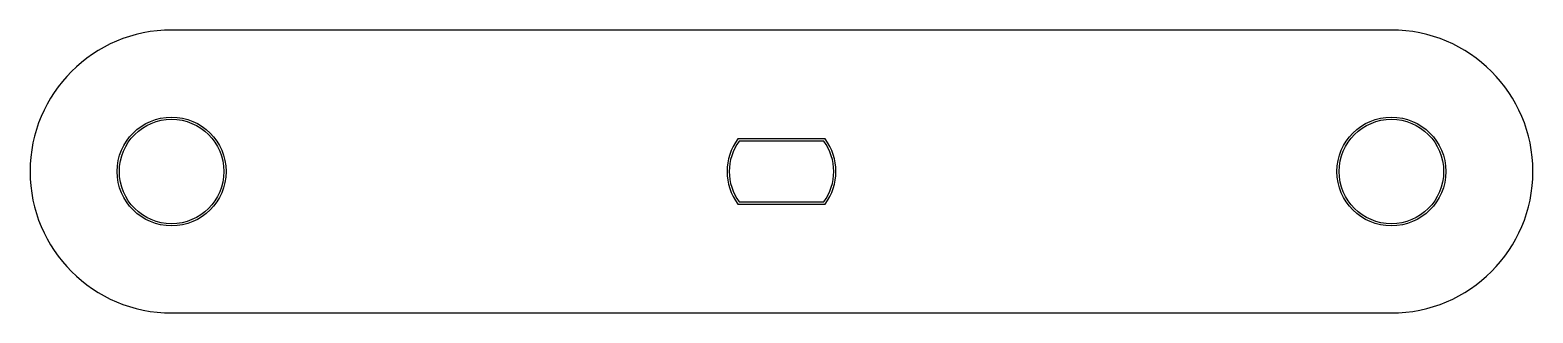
# Model space of a CAD drawing. Header units: millimetres. Extents: x 25.5 to 94.5, y 28.5 to 41.5.
import ezdxf

# ---------------------------------------------------------------- set-up
doc = ezdxf.new("R2010")
doc.units = ezdxf.units.MM
doc.layers.get('0').update_dxf_attribs({"lineweight": 25, "true_color": 0xffffff})
doc.layers.add('trappe', color=1, linetype='Continuous', lineweight=25, true_color=0xff0000)

msp = doc.modelspace()

# ---------------------------------------------------------------- linework, layer by layer
for p, q in [((62, 36.5), (58, 36.5)), ((58, 33.5), (62, 33.5))]:
    msp.add_line(p, q)
for centre in [(32, 35), (88, 35)]:
    msp.add_circle(centre, 2.5)
for start, end in [(143.1301, 216.8699), (323.1301, 36.8699)]:
    msp.add_arc((60, 35), 2.5, start, end)
at = {"layer": 'trappe'}
for p, q in [((88, 41.5), (32, 41.5)), ((61.949, 36.4), (58.051, 36.4)), ((58.051, 33.6), (61.949, 33.6)), ((32, 28.5), (88, 28.5))]:
    msp.add_line(p, q, dxfattribs=at)
for centre in [(32, 35), (88, 35)]:
    msp.add_circle(centre, 2.4, dxfattribs=at)
for centre, radius, start, end in [((32, 35), 6.5, 90, 270), ((88, 35), 6.5, 270, 90), ((60, 35), 2.4, 144.31467, 215.68533), ((60, 35), 2.4, 324.31467, 35.68533)]:
    msp.add_arc(centre, radius, start, end, dxfattribs=at)

doc.saveas('drawing.dxf')
